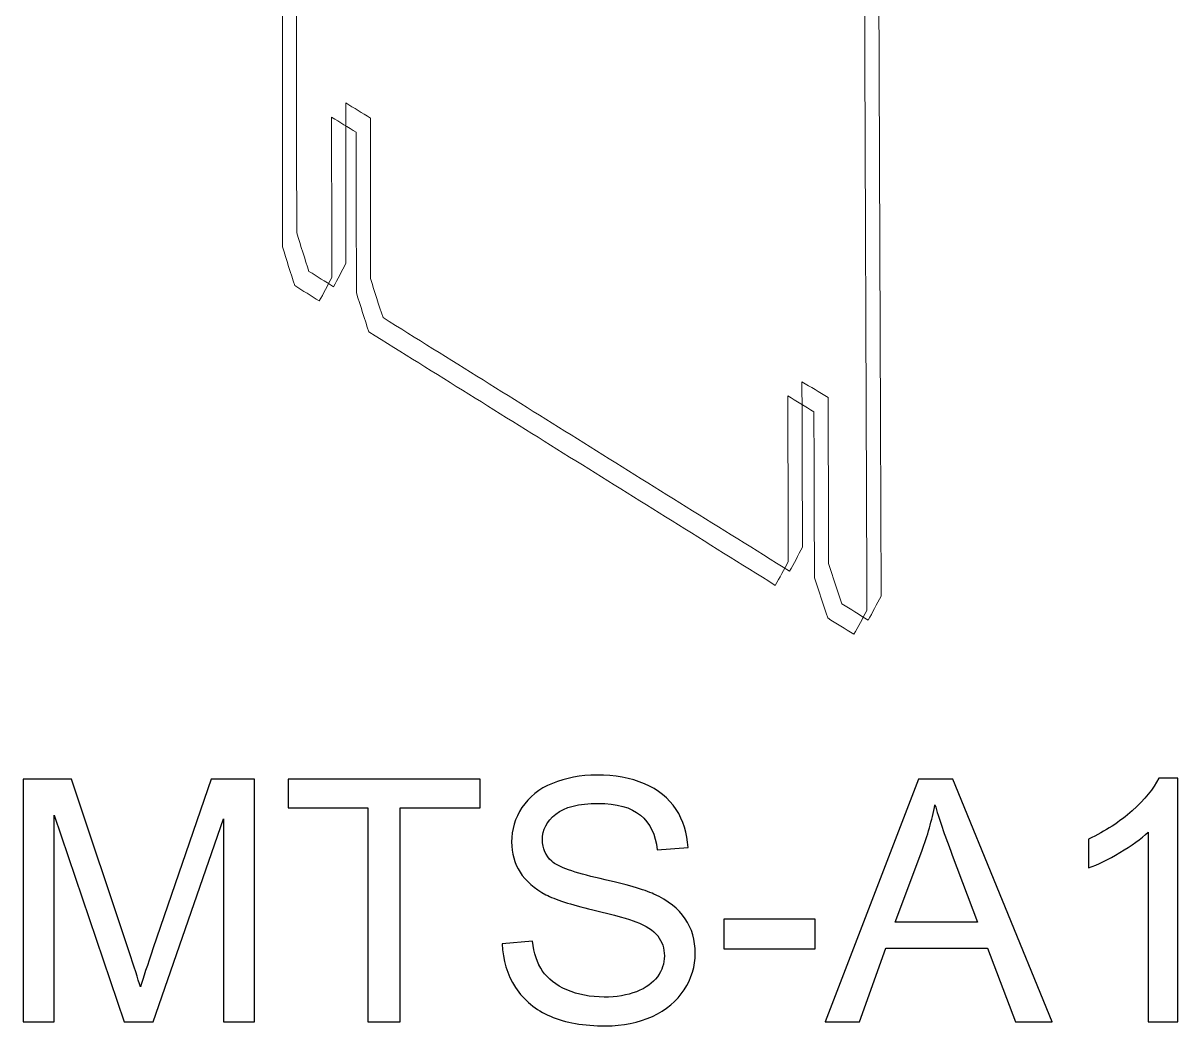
# Model space of a CAD drawing. Header units: centimetres. Extents: x -10.6 to 11.8, y -10.5 to 10.6.
# Drawn here: x 5.891 to 7.214, y 0.357 to 1.506 of the extents above; entities that cross this region are included whole.
import ezdxf

# ---------------------------------------------------------------- set-up
doc = ezdxf.new("R2010")
doc.units = ezdxf.units.CM
doc.header["$MEASUREMENT"] = 0
doc.layers.add('Livello 1', color=7, linetype='Continuous')

msp = doc.modelspace()

# ---------------------------------------------------------------- linework, layer by layer
at = {"layer": 'Livello 1', "color": 7, "lineweight": 9}
for points in [[(6.87406, 0.84939), (6.87273, 1.20513), (6.87139, 1.5601), (6.87007, 1.912), (6.87007, 1.912), (6.86876, 2.2639), (6.86743, 2.6158), (6.86612, 2.9654), (6.86612, 2.9654), (6.87608, 2.96027), (6.88604, 2.95514), (6.89599, 2.95001), (6.89599, 2.95001), (6.90088, 2.95975), (6.90585, 2.96951), (6.91089, 2.97923), (6.91089, 2.97923), (6.91076, 3.01158), (6.91063, 3.04469), (6.9105, 3.07704), (6.9105, 3.07704), (6.90536, 3.0927), (6.90031, 3.10755), (6.89532, 3.12239), (6.89532, 3.12239), (6.88537, 3.12743), (6.87542, 3.13247), (6.86555, 3.1375), (6.86555, 3.1375), (6.86429, 3.47634), (6.86302, 3.81364), (6.86175, 4.1494), (6.86175, 4.1494), (6.87157, 4.14491), (6.88146, 4.14041), (6.89135, 4.1359), (6.89135, 4.1359), (6.89622, 4.14595), (6.90115, 4.15603), (6.90616, 4.16606), (6.90616, 4.16606), (6.90604, 4.19764), (6.90591, 4.22999), (6.90578, 4.26311), (6.90578, 4.26311), (6.90067, 4.27691), (6.89565, 4.29144), (6.8907, 4.30597), (6.8907, 4.30597), (6.88081, 4.30961), (6.87093, 4.31403), (6.86112, 4.31843), (6.86112, 4.31843), (6.85976, 4.68109), (6.8584, 5.04221), (6.85706, 5.40179), (6.85706, 5.40179), (6.85571, 5.7606), (6.85437, 6.11788), (6.85304, 6.47362), (6.85304, 6.47362), (6.86274, 6.47035), (6.87251, 6.46708), (6.88227, 6.46381), (6.88227, 6.46381), (6.88708, 6.47448), (6.89195, 6.4844), (6.8969, 6.49506), (6.8969, 6.49506), (6.89677, 6.52587), (6.89664, 6.55745), (6.89652, 6.58902), (6.89652, 6.58902), (6.89148, 6.60298), (6.88651, 6.61689), (6.88162, 6.63003), (6.88162, 6.63003), (6.87186, 6.63322), (6.8621, 6.6364), (6.85242, 6.63959), (6.85242, 6.63959), (6.85048, 7.15514), (6.84856, 7.66839), (6.84665, 8.17856), (6.84665, 8.17856), (6.85625, 8.1762), (6.86593, 8.17382), (6.87561, 8.17146), (6.87561, 8.17146), (6.88036, 8.18259), (6.8852, 8.19295), (6.8901, 8.2033), (6.8901, 8.2033), (6.88997, 8.23411), (6.88985, 8.26492), (6.88973, 8.29649), (6.88973, 8.29649), (6.88473, 8.30921), (6.87981, 8.32268), (6.87497, 8.33537), (6.87497, 8.33537), (6.8653, 8.33766), (6.85563, 8.33994), (6.84604, 8.34222), (6.84604, 8.34222), (6.84585, 8.39293), (6.84565, 8.44365), (6.84547, 8.49512), (6.84547, 8.49512), (6.73526, 8.52032), (6.62636, 8.54524), (6.51869, 8.56985), (6.51869, 8.56985), (6.41227, 8.59418), (6.30699, 8.61826), (6.20289, 8.64207), (6.20289, 8.64207), (6.2029, 8.59241), (6.20291, 8.54348), (6.20292, 8.49456), (6.20292, 8.49456), (6.19383, 8.4967), (6.18489, 8.49883), (6.17587, 8.50095), (6.17587, 8.50095), (6.17145, 8.49092), (6.16694, 8.48014), (6.1625, 8.47012), (6.1625, 8.47012), (6.1625, 8.4398), (6.1625, 8.41022), (6.1625, 8.38063), (6.1625, 8.38063), (6.16694, 8.36844), (6.17145, 8.35551), (6.17589, 8.34331), (6.17589, 8.34331), (6.18491, 8.3411), (6.19386, 8.33889), (6.20296, 8.3374), (6.20296, 8.3374), (6.20307, 7.84371), (6.20319, 7.34855), (6.20331, 6.84966), (6.20331, 6.84966), (6.19413, 6.85266), (6.18503, 6.85563), (6.176, 6.85859), (6.176, 6.85859), (6.17153, 6.84896), (6.16697, 6.83862), (6.1625, 6.82826), (6.1625, 6.82826), (6.1625, 6.79794), (6.1625, 6.76762), (6.1625, 6.73804), (6.1625, 6.73804), (6.16698, 6.72469), (6.17153, 6.71208), (6.17601, 6.69871), (6.17601, 6.69871), (6.18505, 6.69567), (6.19416, 6.69263), (6.20334, 6.6903), (6.20334, 6.6903), (6.20342, 6.34708), (6.20351, 6.00165), (6.20358, 5.65622), (6.20358, 5.65622), (6.20366, 5.31005), (6.20374, 4.9609), (6.20382, 4.61176), (6.20382, 4.61176), (6.19453, 4.61516), (6.18531, 4.61927), (6.17617, 4.62336), (6.17617, 4.62336), (6.17164, 4.61357), (6.16703, 4.60379), (6.1625, 4.59475), (6.1625, 4.59475), (6.1625, 4.56294), (6.1625, 4.53189), (6.1625, 4.50156), (6.1625, 4.50156), (6.16703, 4.48765), (6.17165, 4.47372), (6.17619, 4.45979), (6.17619, 4.45979), (6.18533, 4.45487), (6.19456, 4.45068), (6.20386, 4.44646), (6.20386, 4.44646), (6.20386, 4.12178), (6.20393, 3.7971), (6.20401, 3.47094), (6.20401, 3.47094), (6.19473, 3.47566), (6.18545, 3.48035), (6.17626, 3.48503), (6.17626, 3.48503), (6.17163, 3.47553), (6.16706, 3.46603), (6.1625, 3.45581), (6.1625, 3.45581), (6.1625, 3.42474), (6.1625, 3.39294), (6.1625, 3.36188), (6.1625, 3.36188), (6.16706, 3.34767), (6.17163, 3.33346), (6.17627, 3.31924), (6.17627, 3.31924), (6.18548, 3.31374), (6.19476, 3.3097), (6.20404, 3.3049), (6.20404, 3.3049), (6.20412, 2.96762), (6.2042, 2.62885), (6.20427, 2.29009), (6.20427, 2.29009), (6.20435, 1.94986), (6.20443, 1.60812), (6.20451, 1.26565), (6.20451, 1.26565), (6.20921, 1.25088), (6.21391, 1.23535), (6.2186, 1.22131), (6.2186, 1.22131), (6.22791, 1.21546), (6.23731, 1.20961), (6.24669, 1.20375), (6.24669, 1.20375), (6.25146, 1.21197), (6.25614, 1.22168), (6.26091, 1.2306), (6.26091, 1.2306), (6.26087, 1.29157), (6.26084, 1.35254), (6.26081, 1.41426), (6.26081, 1.41426), (6.27019, 1.4085), (6.27956, 1.40274), (6.28901, 1.39696), (6.28901, 1.39696), (6.28906, 1.33516), (6.2891, 1.27409), (6.28914, 1.21302), (6.28914, 1.21302), (6.29385, 1.19818), (6.29862, 1.18257), (6.3034, 1.1684), (6.3034, 1.1684), (6.37949, 1.121), (6.45619, 1.07316), (6.53342, 1.025), (6.53342, 1.025), (6.61132, 0.97642), (6.68992, 0.92743), (6.76911, 0.87801), (6.76911, 0.87801), (6.77407, 0.88638), (6.77903, 0.89628), (6.78398, 0.90537), (6.78398, 0.90537), (6.78377, 0.96808), (6.78356, 1.03155), (6.78335, 1.09502), (6.78335, 1.09502), (6.79334, 1.08894), (6.80332, 1.08284), (6.8133, 1.07674), (6.8133, 1.07674), (6.81352, 1.01318), (6.81374, 0.94961), (6.81395, 0.88681), (6.81395, 0.88681), (6.819, 0.87144), (6.82396, 0.85531), (6.82908, 0.84065), (6.82908, 0.84065), (6.83907, 0.83442), (6.84906, 0.82818), (6.85913, 0.82194), (6.85913, 0.82194), (6.86408, 0.83033), (6.86903, 0.84027), (6.87406, 0.84939)], [(6.85781, 0.83313), (6.85647, 1.18887), (6.85514, 1.54385), (6.85382, 1.89574), (6.85382, 1.89574), (6.8525, 2.24764), (6.85118, 2.59954), (6.84987, 2.94914), (6.84987, 2.94914), (6.85982, 2.94401), (6.86978, 2.93889), (6.87974, 2.93375), (6.87974, 2.93375), (6.88463, 2.9435), (6.88959, 2.95326), (6.89464, 2.96297), (6.89464, 2.96297), (6.89451, 2.99533), (6.89438, 3.02844), (6.89424, 3.06079), (6.89424, 3.06079), (6.88911, 3.07645), (6.88405, 3.09129), (6.87906, 3.10613), (6.87906, 3.10613), (6.86911, 3.11118), (6.85917, 3.11621), (6.8493, 3.12124), (6.8493, 3.12124), (6.84803, 3.46008), (6.84676, 3.79738), (6.8455, 4.13314), (6.8455, 4.13314), (6.85532, 4.12865), (6.86521, 4.12415), (6.8751, 4.11964), (6.8751, 4.11964), (6.87996, 4.1297), (6.8849, 4.13977), (6.8899, 4.14981), (6.8899, 4.14981), (6.88978, 4.18138), (6.88965, 4.21374), (6.88952, 4.24685), (6.88952, 4.24685), (6.88442, 4.26065), (6.87939, 4.27519), (6.87444, 4.28971), (6.87444, 4.28971), (6.86456, 4.29336), (6.85467, 4.29777), (6.84487, 4.30218), (6.84487, 4.30218), (6.84351, 4.66483), (6.84215, 5.02596), (6.8408, 5.38554), (6.8408, 5.38554), (6.83946, 5.74435), (6.83812, 6.10163), (6.83679, 6.45737), (6.83679, 6.45737), (6.84648, 6.4541), (6.85625, 6.45082), (6.86602, 6.44755), (6.86602, 6.44755), (6.87082, 6.45823), (6.87569, 6.46814), (6.88064, 6.47881), (6.88064, 6.47881), (6.88052, 6.50962), (6.88039, 6.54119), (6.88027, 6.57277), (6.88027, 6.57277), (6.87522, 6.58672), (6.87026, 6.60063), (6.86537, 6.61377), (6.86537, 6.61377), (6.85561, 6.61697), (6.84584, 6.62015), (6.83616, 6.62333), (6.83616, 6.62333), (6.83422, 7.13889), (6.8323, 7.65214), (6.83039, 8.16231), (6.83039, 8.16231), (6.84, 8.15994), (6.84967, 8.15757), (6.85935, 8.1552), (6.85935, 8.1552), (6.86411, 8.16633), (6.86894, 8.17669), (6.87384, 8.18705), (6.87384, 8.18705), (6.87372, 8.21786), (6.87359, 8.24866), (6.87347, 8.28024), (6.87347, 8.28024), (6.86848, 8.29296), (6.86356, 8.30642), (6.85872, 8.31911), (6.85872, 8.31911), (6.84904, 8.3214), (6.83938, 8.32369), (6.82978, 8.32597), (6.82978, 8.32597), (6.82959, 8.37667), (6.8294, 8.42739), (6.82921, 8.47887), (6.82921, 8.47887), (6.719, 8.50406), (6.6101, 8.52898), (6.50243, 8.5536), (6.50243, 8.5536), (6.39602, 8.57792), (6.29074, 8.602), (6.18664, 8.62581), (6.18664, 8.62581), (6.18664, 8.57615), (6.18666, 8.52722), (6.18667, 8.4783), (6.18667, 8.4783), (6.17758, 8.48044), (6.16863, 8.48258), (6.15962, 8.4847), (6.15962, 8.4847), (6.15519, 8.47466), (6.15068, 8.46389), (6.14625, 8.45387), (6.14625, 8.45387), (6.14625, 8.42354), (6.14625, 8.39396), (6.14625, 8.36437), (6.14625, 8.36437), (6.15068, 8.35218), (6.15519, 8.33925), (6.15963, 8.32705), (6.15963, 8.32705), (6.16866, 8.32484), (6.17761, 8.32264), (6.1867, 8.32115), (6.1867, 8.32115), (6.18682, 7.82746), (6.18693, 7.33229), (6.18705, 6.83341), (6.18705, 6.83341), (6.17787, 6.8364), (6.16877, 6.83937), (6.15975, 6.84233), (6.15975, 6.84233), (6.15527, 6.83271), (6.15072, 6.82236), (6.14625, 6.81201), (6.14625, 6.81201), (6.14625, 6.78169), (6.14625, 6.75136), (6.14625, 6.72178), (6.14625, 6.72178), (6.15073, 6.70843), (6.15528, 6.69582), (6.15976, 6.68246), (6.15976, 6.68246), (6.16879, 6.67942), (6.1779, 6.67637), (6.18709, 6.67404), (6.18709, 6.67404), (6.18717, 6.33083), (6.18725, 5.98539), (6.18732, 5.63996), (6.18732, 5.63996), (6.1874, 5.29379), (6.18748, 4.94465), (6.18756, 4.59551), (6.18756, 4.59551), (6.17827, 4.5989), (6.16905, 4.60301), (6.15992, 4.60711), (6.15992, 4.60711), (6.15539, 4.59732), (6.15078, 4.58753), (6.14625, 4.5785), (6.14625, 4.5785), (6.14625, 4.54669), (6.14625, 4.51563), (6.14625, 4.48531), (6.14625, 4.48531), (6.15078, 4.47139), (6.15539, 4.45746), (6.15993, 4.44354), (6.15993, 4.44354), (6.16908, 4.43862), (6.1783, 4.43443), (6.1876, 4.4302), (6.1876, 4.4302), (6.1876, 4.10552), (6.18767, 3.78085), (6.18775, 3.45468), (6.18775, 3.45468), (6.17847, 3.45941), (6.1692, 3.4641), (6.16, 3.46878), (6.16, 3.46878), (6.15537, 3.45928), (6.15081, 3.44978), (6.14625, 3.43955), (6.14625, 3.43955), (6.14625, 3.40849), (6.14625, 3.37669), (6.14625, 3.34562), (6.14625, 3.34562), (6.15081, 3.33141), (6.15538, 3.3172), (6.16002, 3.30298), (6.16002, 3.30298), (6.16922, 3.29748), (6.1785, 3.29345), (6.18779, 3.28864), (6.18779, 3.28864), (6.18787, 2.95136), (6.18795, 2.6126), (6.18802, 2.27383), (6.18802, 2.27383), (6.1881, 1.9336), (6.18818, 1.59186), (6.18826, 1.24939), (6.18826, 1.24939), (6.19295, 1.23462), (6.19765, 1.2191), (6.20235, 1.20505), (6.20235, 1.20505), (6.21166, 1.19921), (6.22105, 1.19335), (6.23043, 1.1875), (6.23043, 1.1875), (6.2352, 1.19572), (6.23988, 1.20542), (6.24465, 1.21434), (6.24465, 1.21434), (6.24462, 1.27532), (6.24459, 1.33629), (6.24455, 1.398), (6.24455, 1.398), (6.25393, 1.39224), (6.26331, 1.38648), (6.27276, 1.38071), (6.27276, 1.38071), (6.2728, 1.3189), (6.27284, 1.25783), (6.27289, 1.19677), (6.27289, 1.19677), (6.27759, 1.18192), (6.28237, 1.16631), (6.28714, 1.15214), (6.28714, 1.15214), (6.36323, 1.10474), (6.43993, 1.05691), (6.51716, 1.00875), (6.51716, 1.00875), (6.59506, 0.96016), (6.67366, 0.91117), (6.75286, 0.86176), (6.75286, 0.86176), (6.75781, 0.87012), (6.76277, 0.88003), (6.76772, 0.88912), (6.76772, 0.88912), (6.76752, 0.95182), (6.76731, 1.01529), (6.7671, 1.07877), (6.7671, 1.07877), (6.77708, 1.07268), (6.78706, 1.06659), (6.79705, 1.06049), (6.79705, 1.06049), (6.79726, 0.99692), (6.79748, 0.93335), (6.7977, 0.87055), (6.7977, 0.87055), (6.80274, 0.85519), (6.8077, 0.83905), (6.81282, 0.82439), (6.81282, 0.82439), (6.82281, 0.81816), (6.83281, 0.81193), (6.84288, 0.80568), (6.84288, 0.80568), (6.84783, 0.81407), (6.85278, 0.82401), (6.85781, 0.83313)]]:
    msp.add_open_spline(points, degree=3, knots=[0, 0, 0, 0, 0.0138889, 0.0138889, 0.0138889, 0.0138889, 0.0277778, 0.0277778, 0.0277778, 0.0277778, 0.0416667, 0.0416667, 0.0416667, 0.0416667, 0.0555556, 0.0555556, 0.0555556, 0.0555556, 0.0694444, 0.0694444, 0.0694444, 0.0694444, 0.0833333, 0.0833333, 0.0833333, 0.0833333, 0.0972222, 0.0972222, 0.0972222, 0.0972222, 0.1111111, 0.1111111, 0.1111111, 0.1111111, 0.125, 0.125, 0.125, 0.125, 0.1388889, 0.1388889, 0.1388889, 0.1388889, 0.1527778, 0.1527778, 0.1527778, 0.1527778, 0.1666667, 0.1666667, 0.1666667, 0.1666667, 0.1805556, 0.1805556, 0.1805556, 0.1805556, 0.1944444, 0.1944444, 0.1944444, 0.1944444, 0.2083333, 0.2083333, 0.2083333, 0.2083333, 0.2222222, 0.2222222, 0.2222222, 0.2222222, 0.2361111, 0.2361111, 0.2361111, 0.2361111, 0.25, 0.25, 0.25, 0.25, 0.2638889, 0.2638889, 0.2638889, 0.2638889, 0.2777778, 0.2777778, 0.2777778, 0.2777778, 0.2916667, 0.2916667, 0.2916667, 0.2916667, 0.3055556, 0.3055556, 0.3055556, 0.3055556, 0.3194444, 0.3194444, 0.3194444, 0.3194444, 0.3333333, 0.3333333, 0.3333333, 0.3333333, 0.3472222, 0.3472222, 0.3472222, 0.3472222, 0.3611111, 0.3611111, 0.3611111, 0.3611111, 0.375, 0.375, 0.375, 0.375, 0.3888889, 0.3888889, 0.3888889, 0.3888889, 0.4027778, 0.4027778, 0.4027778, 0.4027778, 0.4166667, 0.4166667, 0.4166667, 0.4166667, 0.4305556, 0.4305556, 0.4305556, 0.4305556, 0.4444444, 0.4444444, 0.4444444, 0.4444444, 0.4583333, 0.4583333, 0.4583333, 0.4583333, 0.4722222, 0.4722222, 0.4722222, 0.4722222, 0.4861111, 0.4861111, 0.4861111, 0.4861111, 0.5, 0.5, 0.5, 0.5, 0.5138889, 0.5138889, 0.5138889, 0.5138889, 0.5277778, 0.5277778, 0.5277778, 0.5277778, 0.5416667, 0.5416667, 0.5416667, 0.5416667, 0.5555556, 0.5555556, 0.5555556, 0.5555556, 0.5694444, 0.5694444, 0.5694444, 0.5694444, 0.5833333, 0.5833333, 0.5833333, 0.5833333, 0.5972222, 0.5972222, 0.5972222, 0.5972222, 0.6111111, 0.6111111, 0.6111111, 0.6111111, 0.625, 0.625, 0.625, 0.625, 0.6388889, 0.6388889, 0.6388889, 0.6388889, 0.6527778, 0.6527778, 0.6527778, 0.6527778, 0.6666667, 0.6666667, 0.6666667, 0.6666667, 0.6805556, 0.6805556, 0.6805556, 0.6805556, 0.6944444, 0.6944444, 0.6944444, 0.6944444, 0.7083333, 0.7083333, 0.7083333, 0.7083333, 0.7222222, 0.7222222, 0.7222222, 0.7222222, 0.7361111, 0.7361111, 0.7361111, 0.7361111, 0.75, 0.75, 0.75, 0.75, 0.7638889, 0.7638889, 0.7638889, 0.7638889, 0.7777778, 0.7777778, 0.7777778, 0.7777778, 0.7916667, 0.7916667, 0.7916667, 0.7916667, 0.8055556, 0.8055556, 0.8055556, 0.8055556, 0.8194444, 0.8194444, 0.8194444, 0.8194444, 0.8333333, 0.8333333, 0.8333333, 0.8333333, 0.8472222, 0.8472222, 0.8472222, 0.8472222, 0.8611111, 0.8611111, 0.8611111, 0.8611111, 0.875, 0.875, 0.875, 0.875, 0.8888889, 0.8888889, 0.8888889, 0.8888889, 0.9027778, 0.9027778, 0.9027778, 0.9027778, 0.9166667, 0.9166667, 0.9166667, 0.9166667, 0.9305556, 0.9305556, 0.9305556, 0.9305556, 0.9444444, 0.9444444, 0.9444444, 0.9444444, 0.9583333, 0.9583333, 0.9583333, 0.9583333, 0.9722222, 0.9722222, 0.9722222, 0.9722222, 0.9861111, 0.9861111, 0.9861111, 0.9861111, 1, 1, 1, 1], dxfattribs=at)
at = {"layer": 'Livello 1', "color": 7}
for points, knots in [([(5.89109, 0.36192), (5.89109, 0.36192), (5.89109, 0.63971), (5.89109, 0.63971), (5.89109, 0.63971), (5.89109, 0.63971), (5.94645, 0.63971), (5.94645, 0.63971), (5.94645, 0.63971), (5.94645, 0.63971), (6.01217, 0.44302), (6.01217, 0.44302), (6.01217, 0.44302), (6.01825, 0.42472), (6.02271, 0.41101), (6.02542, 0.40189), (6.02542, 0.40189), (6.02859, 0.41198), (6.03351, 0.42686), (6.04024, 0.44645), (6.04024, 0.44645), (6.04024, 0.44645), (6.10672, 0.63971), (6.10672, 0.63971), (6.10672, 0.63971), (6.10672, 0.63971), (6.1562, 0.63971), (6.1562, 0.63971), (6.1562, 0.63971), (6.1562, 0.63971), (6.1562, 0.36192), (6.1562, 0.36192), (6.1562, 0.36192), (6.1562, 0.36192), (6.12076, 0.36192), (6.12076, 0.36192), (6.12076, 0.36192), (6.12076, 0.36192), (6.12076, 0.59443), (6.12076, 0.59443), (6.12076, 0.59443), (6.12076, 0.59443), (6.04004, 0.36192), (6.04004, 0.36192), (6.04004, 0.36192), (6.04004, 0.36192), (6.00686, 0.36192), (6.00686, 0.36192), (6.00686, 0.36192), (6.00686, 0.36192), (5.92653, 0.59838), (5.92653, 0.59838), (5.92653, 0.59838), (5.92653, 0.59838), (5.92653, 0.36192), (5.92653, 0.36192), (5.92653, 0.36192), (5.92653, 0.36192), (5.89109, 0.36192), (5.89109, 0.36192)], [0, 0, 0, 0, 0.0666667, 0.0666667, 0.0666667, 0.0666667, 0.1333333, 0.1333333, 0.1333333, 0.1333333, 0.2, 0.2, 0.2, 0.2, 0.2666667, 0.2666667, 0.2666667, 0.2666667, 0.3333333, 0.3333333, 0.3333333, 0.3333333, 0.4, 0.4, 0.4, 0.4, 0.4666667, 0.4666667, 0.4666667, 0.4666667, 0.5333333, 0.5333333, 0.5333333, 0.5333333, 0.6, 0.6, 0.6, 0.6, 0.6666667, 0.6666667, 0.6666667, 0.6666667, 0.7333333, 0.7333333, 0.7333333, 0.7333333, 0.8, 0.8, 0.8, 0.8, 0.8666667, 0.8666667, 0.8666667, 0.8666667, 0.9333333, 0.9333333, 0.9333333, 0.9333333, 1, 1, 1, 1]), ([(6.2862, 0.36192), (6.2862, 0.36192), (6.2862, 0.60692), (6.2862, 0.60692), (6.2862, 0.60692), (6.2862, 0.60692), (6.19468, 0.60692), (6.19468, 0.60692), (6.19468, 0.60692), (6.19468, 0.60692), (6.19468, 0.63971), (6.19468, 0.63971), (6.19468, 0.63971), (6.19468, 0.63971), (6.41484, 0.63971), (6.41484, 0.63971), (6.41484, 0.63971), (6.41484, 0.63971), (6.41484, 0.60692), (6.41484, 0.60692), (6.41484, 0.60692), (6.41484, 0.60692), (6.32293, 0.60692), (6.32293, 0.60692), (6.32293, 0.60692), (6.32293, 0.60692), (6.32293, 0.36192), (6.32293, 0.36192), (6.32293, 0.36192), (6.32293, 0.36192), (6.2862, 0.36192), (6.2862, 0.36192)], [0, 0, 0, 0, 0.125, 0.125, 0.125, 0.125, 0.25, 0.25, 0.25, 0.25, 0.375, 0.375, 0.375, 0.375, 0.5, 0.5, 0.5, 0.5, 0.625, 0.625, 0.625, 0.625, 0.75, 0.75, 0.75, 0.75, 0.875, 0.875, 0.875, 0.875, 1, 1, 1, 1]), ([(6.44006, 0.45117), (6.44006, 0.45117), (6.47473, 0.45421), (6.47473, 0.45421), (6.47473, 0.45421), (6.47635, 0.44031), (6.48016, 0.42893), (6.48618, 0.42), (6.48618, 0.42), (6.49219, 0.41107), (6.50151, 0.4039), (6.51412, 0.3984), (6.51412, 0.3984), (6.52673, 0.3929), (6.54096, 0.39018), (6.55674, 0.39018), (6.55674, 0.39018), (6.57077, 0.39018), (6.58313, 0.39225), (6.59386, 0.39639), (6.59386, 0.39639), (6.6046, 0.4006), (6.61262, 0.40629), (6.61786, 0.41353), (6.61786, 0.41353), (6.6231, 0.42084), (6.62575, 0.42873), (6.62575, 0.43733), (6.62575, 0.43733), (6.62575, 0.44606), (6.62323, 0.45363), (6.61812, 0.46016), (6.61812, 0.46016), (6.61307, 0.4667), (6.60473, 0.47213), (6.59315, 0.47653), (6.59315, 0.47653), (6.58565, 0.47944), (6.56922, 0.48396), (6.54367, 0.49011), (6.54367, 0.49011), (6.51819, 0.49625), (6.50028, 0.50201), (6.49006, 0.50744), (6.49006, 0.50744), (6.4768, 0.51436), (6.4669, 0.52303), (6.46037, 0.53331), (6.46037, 0.53331), (6.4539, 0.5436), (6.45067, 0.55511), (6.45067, 0.56792), (6.45067, 0.56792), (6.45067, 0.58189), (6.45461, 0.59501), (6.46257, 0.60717), (6.46257, 0.60717), (6.47053, 0.6194), (6.48217, 0.62865), (6.49743, 0.63498), (6.49743, 0.63498), (6.51276, 0.64126), (6.5297, 0.64443), (6.5484, 0.64443), (6.5484, 0.64443), (6.56903, 0.64443), (6.58714, 0.64113), (6.60292, 0.63447), (6.60292, 0.63447), (6.61863, 0.62787), (6.63073, 0.6181), (6.6392, 0.60523), (6.6392, 0.60523), (6.64761, 0.59236), (6.6522, 0.57775), (6.65285, 0.56145), (6.65285, 0.56145), (6.65285, 0.56145), (6.6176, 0.5588), (6.6176, 0.5588), (6.6176, 0.5588), (6.61566, 0.57632), (6.60926, 0.58965), (6.59833, 0.59857), (6.59833, 0.59857), (6.5874, 0.60756), (6.57129, 0.61202), (6.54995, 0.61202), (6.54995, 0.61202), (6.5277, 0.61202), (6.51153, 0.60795), (6.50131, 0.5998), (6.50131, 0.5998), (6.49116, 0.59165), (6.48605, 0.58182), (6.48605, 0.57037), (6.48605, 0.57037), (6.48605, 0.56035), (6.48967, 0.55213), (6.49685, 0.54573), (6.49685, 0.54573), (6.50396, 0.53926), (6.5224, 0.53267), (6.55228, 0.52594), (6.55228, 0.52594), (6.58216, 0.51915), (6.60266, 0.51326), (6.61378, 0.50822), (6.61378, 0.50822), (6.62995, 0.50072), (6.64192, 0.49127), (6.64962, 0.47989), (6.64962, 0.47989), (6.65731, 0.46844), (6.66113, 0.45525), (6.66113, 0.44037), (6.66113, 0.44037), (6.66113, 0.42556), (6.65692, 0.41166), (6.64845, 0.39859), (6.64845, 0.39859), (6.63998, 0.38553), (6.62782, 0.37537), (6.61197, 0.36806), (6.61197, 0.36806), (6.59613, 0.36082), (6.57828, 0.3572), (6.55849, 0.3572), (6.55849, 0.3572), (6.53333, 0.3572), (6.51224, 0.36082), (6.4953, 0.36819), (6.4953, 0.36819), (6.47829, 0.3755), (6.46496, 0.3865), (6.45526, 0.40124), (6.45526, 0.40124), (6.44562, 0.41593), (6.44052, 0.43261), (6.44006, 0.45117)], [0, 0, 0, 0, 0.0285714, 0.0285714, 0.0285714, 0.0285714, 0.0571429, 0.0571429, 0.0571429, 0.0571429, 0.0857143, 0.0857143, 0.0857143, 0.0857143, 0.1142857, 0.1142857, 0.1142857, 0.1142857, 0.1428571, 0.1428571, 0.1428571, 0.1428571, 0.1714286, 0.1714286, 0.1714286, 0.1714286, 0.2, 0.2, 0.2, 0.2, 0.2285714, 0.2285714, 0.2285714, 0.2285714, 0.2571429, 0.2571429, 0.2571429, 0.2571429, 0.2857143, 0.2857143, 0.2857143, 0.2857143, 0.3142857, 0.3142857, 0.3142857, 0.3142857, 0.3428571, 0.3428571, 0.3428571, 0.3428571, 0.3714286, 0.3714286, 0.3714286, 0.3714286, 0.4, 0.4, 0.4, 0.4, 0.4285714, 0.4285714, 0.4285714, 0.4285714, 0.4571429, 0.4571429, 0.4571429, 0.4571429, 0.4857143, 0.4857143, 0.4857143, 0.4857143, 0.5142857, 0.5142857, 0.5142857, 0.5142857, 0.5428571, 0.5428571, 0.5428571, 0.5428571, 0.5714286, 0.5714286, 0.5714286, 0.5714286, 0.6, 0.6, 0.6, 0.6, 0.6285714, 0.6285714, 0.6285714, 0.6285714, 0.6571429, 0.6571429, 0.6571429, 0.6571429, 0.6857143, 0.6857143, 0.6857143, 0.6857143, 0.7142857, 0.7142857, 0.7142857, 0.7142857, 0.7428571, 0.7428571, 0.7428571, 0.7428571, 0.7714286, 0.7714286, 0.7714286, 0.7714286, 0.8, 0.8, 0.8, 0.8, 0.8285714, 0.8285714, 0.8285714, 0.8285714, 0.8571429, 0.8571429, 0.8571429, 0.8571429, 0.8857143, 0.8857143, 0.8857143, 0.8857143, 0.9142857, 0.9142857, 0.9142857, 0.9142857, 0.9428571, 0.9428571, 0.9428571, 0.9428571, 0.9714286, 0.9714286, 0.9714286, 0.9714286, 1, 1, 1, 1]), ([(6.81008, 0.36192), (6.81008, 0.36192), (6.91679, 0.63971), (6.91679, 0.63971), (6.91679, 0.63971), (6.91679, 0.63971), (6.95638, 0.63971), (6.95638, 0.63971), (6.95638, 0.63971), (6.95638, 0.63971), (7.07008, 0.36192), (7.07008, 0.36192), (7.07008, 0.36192), (7.07008, 0.36192), (7.02817, 0.36192), (7.02817, 0.36192), (7.02817, 0.36192), (7.02817, 0.36192), (6.99576, 0.44606), (6.99576, 0.44606), (6.99576, 0.44606), (6.99576, 0.44606), (6.87961, 0.44606), (6.87961, 0.44606), (6.87961, 0.44606), (6.87961, 0.44606), (6.84914, 0.36192), (6.84914, 0.36192), (6.84914, 0.36192), (6.84914, 0.36192), (6.81008, 0.36192), (6.81008, 0.36192)], [0, 0, 0, 0, 0.125, 0.125, 0.125, 0.125, 0.25, 0.25, 0.25, 0.25, 0.375, 0.375, 0.375, 0.375, 0.5, 0.5, 0.5, 0.5, 0.625, 0.625, 0.625, 0.625, 0.75, 0.75, 0.75, 0.75, 0.875, 0.875, 0.875, 0.875, 1, 1, 1, 1]), ([(7.21405, 0.36192), (7.21405, 0.36192), (7.17997, 0.36192), (7.17997, 0.36192), (7.17997, 0.36192), (7.17997, 0.36192), (7.17997, 0.57923), (7.17997, 0.57923), (7.17997, 0.57923), (7.17175, 0.57141), (7.16102, 0.56358), (7.14769, 0.55576), (7.14769, 0.55576), (7.13431, 0.54793), (7.12234, 0.54204), (7.11173, 0.53816), (7.11173, 0.53816), (7.11173, 0.53816), (7.11173, 0.57108), (7.11173, 0.57108), (7.11173, 0.57108), (7.13081, 0.58007), (7.1475, 0.59094), (7.16179, 0.60368), (7.16179, 0.60368), (7.17602, 0.61649), (7.18618, 0.62884), (7.19213, 0.64087), (7.19213, 0.64087), (7.19213, 0.64087), (7.21405, 0.64087), (7.21405, 0.64087), (7.21405, 0.64087), (7.21405, 0.64087), (7.21405, 0.36192), (7.21405, 0.36192)], [0, 0, 0, 0, 0.1111111, 0.1111111, 0.1111111, 0.1111111, 0.2222222, 0.2222222, 0.2222222, 0.2222222, 0.3333333, 0.3333333, 0.3333333, 0.3333333, 0.4444444, 0.4444444, 0.4444444, 0.4444444, 0.5555556, 0.5555556, 0.5555556, 0.5555556, 0.6666667, 0.6666667, 0.6666667, 0.6666667, 0.7777778, 0.7777778, 0.7777778, 0.7777778, 0.8888889, 0.8888889, 0.8888889, 0.8888889, 1, 1, 1, 1]), ([(6.89021, 0.47601), (6.89021, 0.47601), (6.98445, 0.47601), (6.98445, 0.47601), (6.98445, 0.47601), (6.98445, 0.47601), (6.95541, 0.55291), (6.95541, 0.55291), (6.95541, 0.55291), (6.94661, 0.57626), (6.94001, 0.59547), (6.93574, 0.61054), (6.93574, 0.61054), (6.93219, 0.59269), (6.92721, 0.57503), (6.92074, 0.55744), (6.92074, 0.55744), (6.92074, 0.55744), (6.89021, 0.47601), (6.89021, 0.47601)], [0, 0, 0, 0, 0.2, 0.2, 0.2, 0.2, 0.4, 0.4, 0.4, 0.4, 0.6, 0.6, 0.6, 0.6, 0.8, 0.8, 0.8, 0.8, 1, 1, 1, 1]), ([(6.69373, 0.44529), (6.69373, 0.44529), (6.69373, 0.47957), (6.69373, 0.47957), (6.69373, 0.47957), (6.69373, 0.47957), (6.79857, 0.47957), (6.79857, 0.47957), (6.79857, 0.47957), (6.79857, 0.47957), (6.79857, 0.44529), (6.79857, 0.44529), (6.79857, 0.44529), (6.79857, 0.44529), (6.69373, 0.44529), (6.69373, 0.44529)], [0, 0, 0, 0, 0.25, 0.25, 0.25, 0.25, 0.5, 0.5, 0.5, 0.5, 0.75, 0.75, 0.75, 0.75, 1, 1, 1, 1])]:
    msp.add_open_spline(points, degree=3, knots=knots, dxfattribs=at)
at = {"layer": 'Livello 1', "color": 250, "lineweight": 9}
for points, knots in [([(5.89109, 0.36192), (5.89109, 0.36192), (5.89109, 0.63971), (5.89109, 0.63971), (5.89109, 0.63971), (5.89109, 0.63971), (5.94645, 0.63971), (5.94645, 0.63971), (5.94645, 0.63971), (5.94645, 0.63971), (6.01217, 0.44302), (6.01217, 0.44302), (6.01217, 0.44302), (6.01825, 0.42472), (6.02271, 0.41101), (6.02542, 0.40189), (6.02542, 0.40189), (6.02859, 0.41198), (6.03351, 0.42686), (6.04024, 0.44645), (6.04024, 0.44645), (6.04024, 0.44645), (6.10672, 0.63971), (6.10672, 0.63971), (6.10672, 0.63971), (6.10672, 0.63971), (6.1562, 0.63971), (6.1562, 0.63971), (6.1562, 0.63971), (6.1562, 0.63971), (6.1562, 0.36192), (6.1562, 0.36192), (6.1562, 0.36192), (6.1562, 0.36192), (6.12076, 0.36192), (6.12076, 0.36192), (6.12076, 0.36192), (6.12076, 0.36192), (6.12076, 0.59443), (6.12076, 0.59443), (6.12076, 0.59443), (6.12076, 0.59443), (6.04004, 0.36192), (6.04004, 0.36192), (6.04004, 0.36192), (6.04004, 0.36192), (6.00686, 0.36192), (6.00686, 0.36192), (6.00686, 0.36192), (6.00686, 0.36192), (5.92653, 0.59838), (5.92653, 0.59838), (5.92653, 0.59838), (5.92653, 0.59838), (5.92653, 0.36192), (5.92653, 0.36192), (5.92653, 0.36192), (5.92653, 0.36192), (5.89109, 0.36192), (5.89109, 0.36192)], [0, 0, 0, 0, 0.0666667, 0.0666667, 0.0666667, 0.0666667, 0.1333333, 0.1333333, 0.1333333, 0.1333333, 0.2, 0.2, 0.2, 0.2, 0.2666667, 0.2666667, 0.2666667, 0.2666667, 0.3333333, 0.3333333, 0.3333333, 0.3333333, 0.4, 0.4, 0.4, 0.4, 0.4666667, 0.4666667, 0.4666667, 0.4666667, 0.5333333, 0.5333333, 0.5333333, 0.5333333, 0.6, 0.6, 0.6, 0.6, 0.6666667, 0.6666667, 0.6666667, 0.6666667, 0.7333333, 0.7333333, 0.7333333, 0.7333333, 0.8, 0.8, 0.8, 0.8, 0.8666667, 0.8666667, 0.8666667, 0.8666667, 0.9333333, 0.9333333, 0.9333333, 0.9333333, 1, 1, 1, 1]), ([(5.89109, 0.36192), (5.89109, 0.36192), (5.89109, 0.63971), (5.89109, 0.63971), (5.89109, 0.63971), (5.89109, 0.63971), (5.94645, 0.63971), (5.94645, 0.63971), (5.94645, 0.63971), (5.94645, 0.63971), (6.01217, 0.44302), (6.01217, 0.44302), (6.01217, 0.44302), (6.01825, 0.42472), (6.02271, 0.41101), (6.02542, 0.40189), (6.02542, 0.40189), (6.02859, 0.41198), (6.03351, 0.42686), (6.04024, 0.44645), (6.04024, 0.44645), (6.04024, 0.44645), (6.10672, 0.63971), (6.10672, 0.63971), (6.10672, 0.63971), (6.10672, 0.63971), (6.1562, 0.63971), (6.1562, 0.63971), (6.1562, 0.63971), (6.1562, 0.63971), (6.1562, 0.36192), (6.1562, 0.36192), (6.1562, 0.36192), (6.1562, 0.36192), (6.12076, 0.36192), (6.12076, 0.36192), (6.12076, 0.36192), (6.12076, 0.36192), (6.12076, 0.59443), (6.12076, 0.59443), (6.12076, 0.59443), (6.12076, 0.59443), (6.04004, 0.36192), (6.04004, 0.36192), (6.04004, 0.36192), (6.04004, 0.36192), (6.00686, 0.36192), (6.00686, 0.36192), (6.00686, 0.36192), (6.00686, 0.36192), (5.92653, 0.59838), (5.92653, 0.59838), (5.92653, 0.59838), (5.92653, 0.59838), (5.92653, 0.36192), (5.92653, 0.36192), (5.92653, 0.36192), (5.92653, 0.36192), (5.89109, 0.36192), (5.89109, 0.36192)], [0, 0, 0, 0, 0.0666667, 0.0666667, 0.0666667, 0.0666667, 0.1333333, 0.1333333, 0.1333333, 0.1333333, 0.2, 0.2, 0.2, 0.2, 0.2666667, 0.2666667, 0.2666667, 0.2666667, 0.3333333, 0.3333333, 0.3333333, 0.3333333, 0.4, 0.4, 0.4, 0.4, 0.4666667, 0.4666667, 0.4666667, 0.4666667, 0.5333333, 0.5333333, 0.5333333, 0.5333333, 0.6, 0.6, 0.6, 0.6, 0.6666667, 0.6666667, 0.6666667, 0.6666667, 0.7333333, 0.7333333, 0.7333333, 0.7333333, 0.8, 0.8, 0.8, 0.8, 0.8666667, 0.8666667, 0.8666667, 0.8666667, 0.9333333, 0.9333333, 0.9333333, 0.9333333, 1, 1, 1, 1]), ([(6.2862, 0.36192), (6.2862, 0.36192), (6.2862, 0.60692), (6.2862, 0.60692), (6.2862, 0.60692), (6.2862, 0.60692), (6.19468, 0.60692), (6.19468, 0.60692), (6.19468, 0.60692), (6.19468, 0.60692), (6.19468, 0.63971), (6.19468, 0.63971), (6.19468, 0.63971), (6.19468, 0.63971), (6.41484, 0.63971), (6.41484, 0.63971), (6.41484, 0.63971), (6.41484, 0.63971), (6.41484, 0.60692), (6.41484, 0.60692), (6.41484, 0.60692), (6.41484, 0.60692), (6.32293, 0.60692), (6.32293, 0.60692), (6.32293, 0.60692), (6.32293, 0.60692), (6.32293, 0.36192), (6.32293, 0.36192), (6.32293, 0.36192), (6.32293, 0.36192), (6.2862, 0.36192), (6.2862, 0.36192)], [0, 0, 0, 0, 0.125, 0.125, 0.125, 0.125, 0.25, 0.25, 0.25, 0.25, 0.375, 0.375, 0.375, 0.375, 0.5, 0.5, 0.5, 0.5, 0.625, 0.625, 0.625, 0.625, 0.75, 0.75, 0.75, 0.75, 0.875, 0.875, 0.875, 0.875, 1, 1, 1, 1]), ([(6.2862, 0.36192), (6.2862, 0.36192), (6.2862, 0.60692), (6.2862, 0.60692), (6.2862, 0.60692), (6.2862, 0.60692), (6.19468, 0.60692), (6.19468, 0.60692), (6.19468, 0.60692), (6.19468, 0.60692), (6.19468, 0.63971), (6.19468, 0.63971), (6.19468, 0.63971), (6.19468, 0.63971), (6.41484, 0.63971), (6.41484, 0.63971), (6.41484, 0.63971), (6.41484, 0.63971), (6.41484, 0.60692), (6.41484, 0.60692), (6.41484, 0.60692), (6.41484, 0.60692), (6.32293, 0.60692), (6.32293, 0.60692), (6.32293, 0.60692), (6.32293, 0.60692), (6.32293, 0.36192), (6.32293, 0.36192), (6.32293, 0.36192), (6.32293, 0.36192), (6.2862, 0.36192), (6.2862, 0.36192)], [0, 0, 0, 0, 0.125, 0.125, 0.125, 0.125, 0.25, 0.25, 0.25, 0.25, 0.375, 0.375, 0.375, 0.375, 0.5, 0.5, 0.5, 0.5, 0.625, 0.625, 0.625, 0.625, 0.75, 0.75, 0.75, 0.75, 0.875, 0.875, 0.875, 0.875, 1, 1, 1, 1]), ([(6.44006, 0.45117), (6.44006, 0.45117), (6.47473, 0.45421), (6.47473, 0.45421), (6.47473, 0.45421), (6.47635, 0.44031), (6.48016, 0.42893), (6.48618, 0.42), (6.48618, 0.42), (6.49219, 0.41107), (6.50151, 0.4039), (6.51412, 0.3984), (6.51412, 0.3984), (6.52673, 0.3929), (6.54096, 0.39018), (6.55674, 0.39018), (6.55674, 0.39018), (6.57077, 0.39018), (6.58313, 0.39225), (6.59386, 0.39639), (6.59386, 0.39639), (6.6046, 0.4006), (6.61262, 0.40629), (6.61786, 0.41353), (6.61786, 0.41353), (6.6231, 0.42084), (6.62575, 0.42873), (6.62575, 0.43733), (6.62575, 0.43733), (6.62575, 0.44606), (6.62323, 0.45363), (6.61812, 0.46016), (6.61812, 0.46016), (6.61307, 0.4667), (6.60473, 0.47213), (6.59315, 0.47653), (6.59315, 0.47653), (6.58565, 0.47944), (6.56922, 0.48396), (6.54367, 0.49011), (6.54367, 0.49011), (6.51819, 0.49625), (6.50028, 0.50201), (6.49006, 0.50744), (6.49006, 0.50744), (6.4768, 0.51436), (6.4669, 0.52303), (6.46037, 0.53331), (6.46037, 0.53331), (6.4539, 0.5436), (6.45067, 0.55511), (6.45067, 0.56792), (6.45067, 0.56792), (6.45067, 0.58189), (6.45461, 0.59501), (6.46257, 0.60717), (6.46257, 0.60717), (6.47053, 0.6194), (6.48217, 0.62865), (6.49743, 0.63498), (6.49743, 0.63498), (6.51276, 0.64126), (6.5297, 0.64443), (6.5484, 0.64443), (6.5484, 0.64443), (6.56903, 0.64443), (6.58714, 0.64113), (6.60292, 0.63447), (6.60292, 0.63447), (6.61863, 0.62787), (6.63073, 0.6181), (6.6392, 0.60523), (6.6392, 0.60523), (6.64761, 0.59236), (6.6522, 0.57775), (6.65285, 0.56145), (6.65285, 0.56145), (6.65285, 0.56145), (6.6176, 0.5588), (6.6176, 0.5588), (6.6176, 0.5588), (6.61566, 0.57632), (6.60926, 0.58965), (6.59833, 0.59857), (6.59833, 0.59857), (6.5874, 0.60756), (6.57129, 0.61202), (6.54995, 0.61202), (6.54995, 0.61202), (6.5277, 0.61202), (6.51153, 0.60795), (6.50131, 0.5998), (6.50131, 0.5998), (6.49116, 0.59165), (6.48605, 0.58182), (6.48605, 0.57037), (6.48605, 0.57037), (6.48605, 0.56035), (6.48967, 0.55213), (6.49685, 0.54573), (6.49685, 0.54573), (6.50396, 0.53926), (6.5224, 0.53267), (6.55228, 0.52594), (6.55228, 0.52594), (6.58216, 0.51915), (6.60266, 0.51326), (6.61378, 0.50822), (6.61378, 0.50822), (6.62995, 0.50072), (6.64192, 0.49127), (6.64962, 0.47989), (6.64962, 0.47989), (6.65731, 0.46844), (6.66113, 0.45525), (6.66113, 0.44037), (6.66113, 0.44037), (6.66113, 0.42556), (6.65692, 0.41166), (6.64845, 0.39859), (6.64845, 0.39859), (6.63998, 0.38553), (6.62782, 0.37537), (6.61197, 0.36806), (6.61197, 0.36806), (6.59613, 0.36082), (6.57828, 0.3572), (6.55849, 0.3572), (6.55849, 0.3572), (6.53333, 0.3572), (6.51224, 0.36082), (6.4953, 0.36819), (6.4953, 0.36819), (6.47829, 0.3755), (6.46496, 0.3865), (6.45526, 0.40124), (6.45526, 0.40124), (6.44562, 0.41593), (6.44052, 0.43261), (6.44006, 0.45117)], [0, 0, 0, 0, 0.0285714, 0.0285714, 0.0285714, 0.0285714, 0.0571429, 0.0571429, 0.0571429, 0.0571429, 0.0857143, 0.0857143, 0.0857143, 0.0857143, 0.1142857, 0.1142857, 0.1142857, 0.1142857, 0.1428571, 0.1428571, 0.1428571, 0.1428571, 0.1714286, 0.1714286, 0.1714286, 0.1714286, 0.2, 0.2, 0.2, 0.2, 0.2285714, 0.2285714, 0.2285714, 0.2285714, 0.2571429, 0.2571429, 0.2571429, 0.2571429, 0.2857143, 0.2857143, 0.2857143, 0.2857143, 0.3142857, 0.3142857, 0.3142857, 0.3142857, 0.3428571, 0.3428571, 0.3428571, 0.3428571, 0.3714286, 0.3714286, 0.3714286, 0.3714286, 0.4, 0.4, 0.4, 0.4, 0.4285714, 0.4285714, 0.4285714, 0.4285714, 0.4571429, 0.4571429, 0.4571429, 0.4571429, 0.4857143, 0.4857143, 0.4857143, 0.4857143, 0.5142857, 0.5142857, 0.5142857, 0.5142857, 0.5428571, 0.5428571, 0.5428571, 0.5428571, 0.5714286, 0.5714286, 0.5714286, 0.5714286, 0.6, 0.6, 0.6, 0.6, 0.6285714, 0.6285714, 0.6285714, 0.6285714, 0.6571429, 0.6571429, 0.6571429, 0.6571429, 0.6857143, 0.6857143, 0.6857143, 0.6857143, 0.7142857, 0.7142857, 0.7142857, 0.7142857, 0.7428571, 0.7428571, 0.7428571, 0.7428571, 0.7714286, 0.7714286, 0.7714286, 0.7714286, 0.8, 0.8, 0.8, 0.8, 0.8285714, 0.8285714, 0.8285714, 0.8285714, 0.8571429, 0.8571429, 0.8571429, 0.8571429, 0.8857143, 0.8857143, 0.8857143, 0.8857143, 0.9142857, 0.9142857, 0.9142857, 0.9142857, 0.9428571, 0.9428571, 0.9428571, 0.9428571, 0.9714286, 0.9714286, 0.9714286, 0.9714286, 1, 1, 1, 1]), ([(6.44006, 0.45117), (6.44006, 0.45117), (6.47473, 0.45421), (6.47473, 0.45421), (6.47473, 0.45421), (6.47635, 0.44031), (6.48016, 0.42893), (6.48618, 0.42), (6.48618, 0.42), (6.49219, 0.41107), (6.50151, 0.4039), (6.51412, 0.3984), (6.51412, 0.3984), (6.52673, 0.3929), (6.54096, 0.39018), (6.55674, 0.39018), (6.55674, 0.39018), (6.57077, 0.39018), (6.58313, 0.39225), (6.59386, 0.39639), (6.59386, 0.39639), (6.6046, 0.4006), (6.61262, 0.40629), (6.61786, 0.41353), (6.61786, 0.41353), (6.6231, 0.42084), (6.62575, 0.42873), (6.62575, 0.43733), (6.62575, 0.43733), (6.62575, 0.44606), (6.62323, 0.45363), (6.61812, 0.46016), (6.61812, 0.46016), (6.61307, 0.4667), (6.60473, 0.47213), (6.59315, 0.47653), (6.59315, 0.47653), (6.58565, 0.47944), (6.56922, 0.48396), (6.54367, 0.49011), (6.54367, 0.49011), (6.51819, 0.49625), (6.50028, 0.50201), (6.49006, 0.50744), (6.49006, 0.50744), (6.4768, 0.51436), (6.4669, 0.52303), (6.46037, 0.53331), (6.46037, 0.53331), (6.4539, 0.5436), (6.45067, 0.55511), (6.45067, 0.56792), (6.45067, 0.56792), (6.45067, 0.58189), (6.45461, 0.59501), (6.46257, 0.60717), (6.46257, 0.60717), (6.47053, 0.6194), (6.48217, 0.62865), (6.49743, 0.63498), (6.49743, 0.63498), (6.51276, 0.64126), (6.5297, 0.64443), (6.5484, 0.64443), (6.5484, 0.64443), (6.56903, 0.64443), (6.58714, 0.64113), (6.60292, 0.63447), (6.60292, 0.63447), (6.61863, 0.62787), (6.63073, 0.6181), (6.6392, 0.60523), (6.6392, 0.60523), (6.64761, 0.59236), (6.6522, 0.57775), (6.65285, 0.56145), (6.65285, 0.56145), (6.65285, 0.56145), (6.6176, 0.5588), (6.6176, 0.5588), (6.6176, 0.5588), (6.61566, 0.57632), (6.60926, 0.58965), (6.59833, 0.59857), (6.59833, 0.59857), (6.5874, 0.60756), (6.57129, 0.61202), (6.54995, 0.61202), (6.54995, 0.61202), (6.5277, 0.61202), (6.51153, 0.60795), (6.50131, 0.5998), (6.50131, 0.5998), (6.49116, 0.59165), (6.48605, 0.58182), (6.48605, 0.57037), (6.48605, 0.57037), (6.48605, 0.56035), (6.48967, 0.55213), (6.49685, 0.54573), (6.49685, 0.54573), (6.50396, 0.53926), (6.5224, 0.53267), (6.55228, 0.52594), (6.55228, 0.52594), (6.58216, 0.51915), (6.60266, 0.51326), (6.61378, 0.50822), (6.61378, 0.50822), (6.62995, 0.50072), (6.64192, 0.49127), (6.64962, 0.47989), (6.64962, 0.47989), (6.65731, 0.46844), (6.66113, 0.45525), (6.66113, 0.44037), (6.66113, 0.44037), (6.66113, 0.42556), (6.65692, 0.41166), (6.64845, 0.39859), (6.64845, 0.39859), (6.63998, 0.38553), (6.62782, 0.37537), (6.61197, 0.36806), (6.61197, 0.36806), (6.59613, 0.36082), (6.57828, 0.3572), (6.55849, 0.3572), (6.55849, 0.3572), (6.53333, 0.3572), (6.51224, 0.36082), (6.4953, 0.36819), (6.4953, 0.36819), (6.47829, 0.3755), (6.46496, 0.3865), (6.45526, 0.40124), (6.45526, 0.40124), (6.44562, 0.41593), (6.44052, 0.43261), (6.44006, 0.45117)], [0, 0, 0, 0, 0.0285714, 0.0285714, 0.0285714, 0.0285714, 0.0571429, 0.0571429, 0.0571429, 0.0571429, 0.0857143, 0.0857143, 0.0857143, 0.0857143, 0.1142857, 0.1142857, 0.1142857, 0.1142857, 0.1428571, 0.1428571, 0.1428571, 0.1428571, 0.1714286, 0.1714286, 0.1714286, 0.1714286, 0.2, 0.2, 0.2, 0.2, 0.2285714, 0.2285714, 0.2285714, 0.2285714, 0.2571429, 0.2571429, 0.2571429, 0.2571429, 0.2857143, 0.2857143, 0.2857143, 0.2857143, 0.3142857, 0.3142857, 0.3142857, 0.3142857, 0.3428571, 0.3428571, 0.3428571, 0.3428571, 0.3714286, 0.3714286, 0.3714286, 0.3714286, 0.4, 0.4, 0.4, 0.4, 0.4285714, 0.4285714, 0.4285714, 0.4285714, 0.4571429, 0.4571429, 0.4571429, 0.4571429, 0.4857143, 0.4857143, 0.4857143, 0.4857143, 0.5142857, 0.5142857, 0.5142857, 0.5142857, 0.5428571, 0.5428571, 0.5428571, 0.5428571, 0.5714286, 0.5714286, 0.5714286, 0.5714286, 0.6, 0.6, 0.6, 0.6, 0.6285714, 0.6285714, 0.6285714, 0.6285714, 0.6571429, 0.6571429, 0.6571429, 0.6571429, 0.6857143, 0.6857143, 0.6857143, 0.6857143, 0.7142857, 0.7142857, 0.7142857, 0.7142857, 0.7428571, 0.7428571, 0.7428571, 0.7428571, 0.7714286, 0.7714286, 0.7714286, 0.7714286, 0.8, 0.8, 0.8, 0.8, 0.8285714, 0.8285714, 0.8285714, 0.8285714, 0.8571429, 0.8571429, 0.8571429, 0.8571429, 0.8857143, 0.8857143, 0.8857143, 0.8857143, 0.9142857, 0.9142857, 0.9142857, 0.9142857, 0.9428571, 0.9428571, 0.9428571, 0.9428571, 0.9714286, 0.9714286, 0.9714286, 0.9714286, 1, 1, 1, 1]), ([(6.81008, 0.36192), (6.81008, 0.36192), (6.91679, 0.63971), (6.91679, 0.63971), (6.91679, 0.63971), (6.91679, 0.63971), (6.95638, 0.63971), (6.95638, 0.63971), (6.95638, 0.63971), (6.95638, 0.63971), (7.07008, 0.36192), (7.07008, 0.36192), (7.07008, 0.36192), (7.07008, 0.36192), (7.02817, 0.36192), (7.02817, 0.36192), (7.02817, 0.36192), (7.02817, 0.36192), (6.99576, 0.44606), (6.99576, 0.44606), (6.99576, 0.44606), (6.99576, 0.44606), (6.87961, 0.44606), (6.87961, 0.44606), (6.87961, 0.44606), (6.87961, 0.44606), (6.84914, 0.36192), (6.84914, 0.36192), (6.84914, 0.36192), (6.84914, 0.36192), (6.81008, 0.36192), (6.81008, 0.36192)], [0, 0, 0, 0, 0.125, 0.125, 0.125, 0.125, 0.25, 0.25, 0.25, 0.25, 0.375, 0.375, 0.375, 0.375, 0.5, 0.5, 0.5, 0.5, 0.625, 0.625, 0.625, 0.625, 0.75, 0.75, 0.75, 0.75, 0.875, 0.875, 0.875, 0.875, 1, 1, 1, 1]), ([(6.81008, 0.36192), (6.81008, 0.36192), (6.91679, 0.63971), (6.91679, 0.63971), (6.91679, 0.63971), (6.91679, 0.63971), (6.95638, 0.63971), (6.95638, 0.63971), (6.95638, 0.63971), (6.95638, 0.63971), (7.07008, 0.36192), (7.07008, 0.36192), (7.07008, 0.36192), (7.07008, 0.36192), (7.02817, 0.36192), (7.02817, 0.36192), (7.02817, 0.36192), (7.02817, 0.36192), (6.99576, 0.44606), (6.99576, 0.44606), (6.99576, 0.44606), (6.99576, 0.44606), (6.87961, 0.44606), (6.87961, 0.44606), (6.87961, 0.44606), (6.87961, 0.44606), (6.84914, 0.36192), (6.84914, 0.36192), (6.84914, 0.36192), (6.84914, 0.36192), (6.81008, 0.36192), (6.81008, 0.36192)], [0, 0, 0, 0, 0.125, 0.125, 0.125, 0.125, 0.25, 0.25, 0.25, 0.25, 0.375, 0.375, 0.375, 0.375, 0.5, 0.5, 0.5, 0.5, 0.625, 0.625, 0.625, 0.625, 0.75, 0.75, 0.75, 0.75, 0.875, 0.875, 0.875, 0.875, 1, 1, 1, 1]), ([(7.21405, 0.36192), (7.21405, 0.36192), (7.17997, 0.36192), (7.17997, 0.36192), (7.17997, 0.36192), (7.17997, 0.36192), (7.17997, 0.57923), (7.17997, 0.57923), (7.17997, 0.57923), (7.17175, 0.57141), (7.16102, 0.56358), (7.14769, 0.55576), (7.14769, 0.55576), (7.13431, 0.54793), (7.12234, 0.54204), (7.11173, 0.53816), (7.11173, 0.53816), (7.11173, 0.53816), (7.11173, 0.57108), (7.11173, 0.57108), (7.11173, 0.57108), (7.13081, 0.58007), (7.1475, 0.59094), (7.16179, 0.60368), (7.16179, 0.60368), (7.17602, 0.61649), (7.18618, 0.62884), (7.19213, 0.64087), (7.19213, 0.64087), (7.19213, 0.64087), (7.21405, 0.64087), (7.21405, 0.64087), (7.21405, 0.64087), (7.21405, 0.64087), (7.21405, 0.36192), (7.21405, 0.36192)], [0, 0, 0, 0, 0.1111111, 0.1111111, 0.1111111, 0.1111111, 0.2222222, 0.2222222, 0.2222222, 0.2222222, 0.3333333, 0.3333333, 0.3333333, 0.3333333, 0.4444444, 0.4444444, 0.4444444, 0.4444444, 0.5555556, 0.5555556, 0.5555556, 0.5555556, 0.6666667, 0.6666667, 0.6666667, 0.6666667, 0.7777778, 0.7777778, 0.7777778, 0.7777778, 0.8888889, 0.8888889, 0.8888889, 0.8888889, 1, 1, 1, 1]), ([(7.21405, 0.36192), (7.21405, 0.36192), (7.17997, 0.36192), (7.17997, 0.36192), (7.17997, 0.36192), (7.17997, 0.36192), (7.17997, 0.57923), (7.17997, 0.57923), (7.17997, 0.57923), (7.17175, 0.57141), (7.16102, 0.56358), (7.14769, 0.55576), (7.14769, 0.55576), (7.13431, 0.54793), (7.12234, 0.54204), (7.11173, 0.53816), (7.11173, 0.53816), (7.11173, 0.53816), (7.11173, 0.57108), (7.11173, 0.57108), (7.11173, 0.57108), (7.13081, 0.58007), (7.1475, 0.59094), (7.16179, 0.60368), (7.16179, 0.60368), (7.17602, 0.61649), (7.18618, 0.62884), (7.19213, 0.64087), (7.19213, 0.64087), (7.19213, 0.64087), (7.21405, 0.64087), (7.21405, 0.64087), (7.21405, 0.64087), (7.21405, 0.64087), (7.21405, 0.36192), (7.21405, 0.36192)], [0, 0, 0, 0, 0.1111111, 0.1111111, 0.1111111, 0.1111111, 0.2222222, 0.2222222, 0.2222222, 0.2222222, 0.3333333, 0.3333333, 0.3333333, 0.3333333, 0.4444444, 0.4444444, 0.4444444, 0.4444444, 0.5555556, 0.5555556, 0.5555556, 0.5555556, 0.6666667, 0.6666667, 0.6666667, 0.6666667, 0.7777778, 0.7777778, 0.7777778, 0.7777778, 0.8888889, 0.8888889, 0.8888889, 0.8888889, 1, 1, 1, 1]), ([(6.89021, 0.47601), (6.89021, 0.47601), (6.98445, 0.47601), (6.98445, 0.47601), (6.98445, 0.47601), (6.98445, 0.47601), (6.95541, 0.55291), (6.95541, 0.55291), (6.95541, 0.55291), (6.94661, 0.57626), (6.94001, 0.59547), (6.93574, 0.61054), (6.93574, 0.61054), (6.93219, 0.59269), (6.92721, 0.57503), (6.92074, 0.55744), (6.92074, 0.55744), (6.92074, 0.55744), (6.89021, 0.47601), (6.89021, 0.47601)], [0, 0, 0, 0, 0.2, 0.2, 0.2, 0.2, 0.4, 0.4, 0.4, 0.4, 0.6, 0.6, 0.6, 0.6, 0.8, 0.8, 0.8, 0.8, 1, 1, 1, 1]), ([(6.89021, 0.47601), (6.89021, 0.47601), (6.98445, 0.47601), (6.98445, 0.47601), (6.98445, 0.47601), (6.98445, 0.47601), (6.95541, 0.55291), (6.95541, 0.55291), (6.95541, 0.55291), (6.94661, 0.57626), (6.94001, 0.59547), (6.93574, 0.61054), (6.93574, 0.61054), (6.93219, 0.59269), (6.92721, 0.57503), (6.92074, 0.55744), (6.92074, 0.55744), (6.92074, 0.55744), (6.89021, 0.47601), (6.89021, 0.47601)], [0, 0, 0, 0, 0.2, 0.2, 0.2, 0.2, 0.4, 0.4, 0.4, 0.4, 0.6, 0.6, 0.6, 0.6, 0.8, 0.8, 0.8, 0.8, 1, 1, 1, 1]), ([(6.69373, 0.44529), (6.69373, 0.44529), (6.69373, 0.47957), (6.69373, 0.47957), (6.69373, 0.47957), (6.69373, 0.47957), (6.79857, 0.47957), (6.79857, 0.47957), (6.79857, 0.47957), (6.79857, 0.47957), (6.79857, 0.44529), (6.79857, 0.44529), (6.79857, 0.44529), (6.79857, 0.44529), (6.69373, 0.44529), (6.69373, 0.44529)], [0, 0, 0, 0, 0.25, 0.25, 0.25, 0.25, 0.5, 0.5, 0.5, 0.5, 0.75, 0.75, 0.75, 0.75, 1, 1, 1, 1]), ([(6.69373, 0.44529), (6.69373, 0.44529), (6.69373, 0.47957), (6.69373, 0.47957), (6.69373, 0.47957), (6.69373, 0.47957), (6.79857, 0.47957), (6.79857, 0.47957), (6.79857, 0.47957), (6.79857, 0.47957), (6.79857, 0.44529), (6.79857, 0.44529), (6.79857, 0.44529), (6.79857, 0.44529), (6.69373, 0.44529), (6.69373, 0.44529)], [0, 0, 0, 0, 0.25, 0.25, 0.25, 0.25, 0.5, 0.5, 0.5, 0.5, 0.75, 0.75, 0.75, 0.75, 1, 1, 1, 1])]:
    msp.add_open_spline(points, degree=3, knots=knots, dxfattribs=at)

doc.saveas('drawing.dxf')
